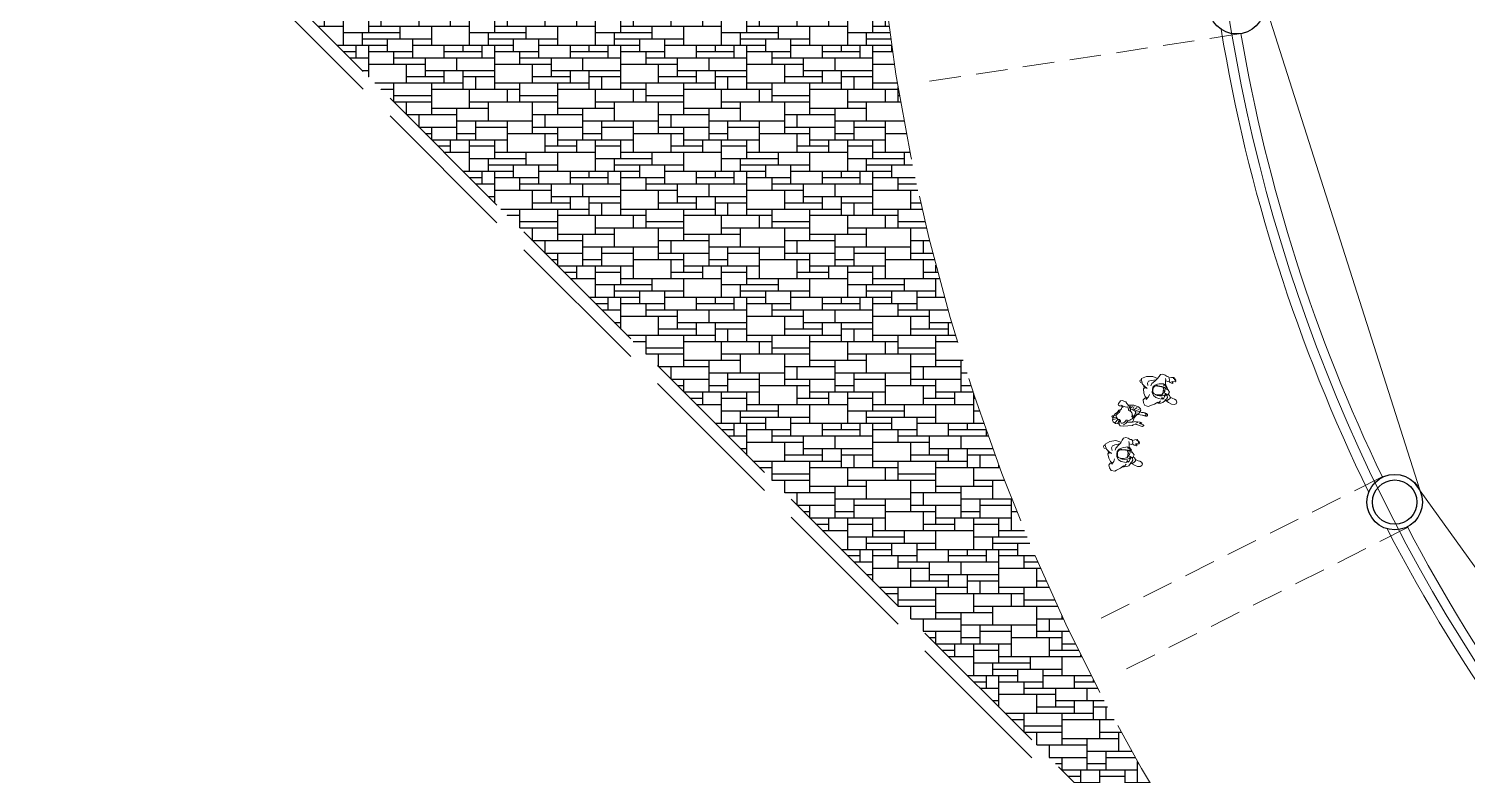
# Model space of a CAD drawing. Header units: millimetres. Extents: x 383 to 523, y 252 to 344.
# Drawn here: x 382.77 to 405.59, y 281.05 to 292.9 of the extents above; entities that cross this region are included whole.
import ezdxf

# ---------------------------------------------------------------- set-up
doc = ezdxf.new("R2010")
doc.units = ezdxf.units.MM
doc.header["$MEASUREMENT"] = 0
doc.linetypes.add('ACAD_ISO02W100', pattern=[15, 12, -3])
doc.linetypes.add('DASHED', pattern=[0.75, 0.5, -0.25])
doc.layers.add('cubierta', color=1, linetype='ACAD_ISO02W100', lineweight=15)
doc.layers.add('muros', color=5, linetype='Continuous', lineweight=30)
doc.layers.add('muebles', color=193, linetype='Continuous')
pattern_1 = [(0, (174.1632, 120.0362), (0, 2), [1.5, -0.5]), (0, (174.1632, 120.1362), (0, 2), [-0.6, 0.6, -0.3, 0.5]), (0, (174.1632, 120.2362), (0, 2), [-0.9, 1.1]), (0, (174.1632, 120.3362), (0, 2), [0.9, -1.1]), (0, (174.1632, 120.4362), (0, 2), [-0.4, 1.6]), (0, (174.1632, 120.5362), (0, 2), [0.7, -0.5, 0.6, -0.2]), (0, (174.8632, 120.6362), (0, 2), [1.6, -0.4]), (0, (174.0632, 120.7362), (0, 2), [1.1, -0.9]), (0, (173.7632, 120.8362), (0, 2), [0.9, -1.1]), (0, (174.1632, 120.9362), (0, 2), [1.6, -0.4]), (0, (174.1632, 121.0362), (0, 2), [-0.8, 0.5, -0.3, 0.4]), (0, (175.1632, 121.1362), (0, 2), [1.2, -0.8]), (0, (174.3632, 121.2362), (0, 2), [0.8, -0.4, 0.3, -0.5]), (0, (174.7632, 121.3362), (0, 2), [0.8, -0.3, 0.5, -0.4]), (0, (175.5632, 121.4362), (0, 2), [1.2, -0.8]), (0, (174.7632, 121.5362), (0, 2), [0.8, -1.2]), (0, (175.1632, 121.6362), (0, 2), [0.9, -1.1]), (0, (175.1632, 121.7362), (0, 2), [-0.6, 1.4]), (0, (174.5632, 121.8362), (0, 2), [0.6, -1.4]), (0, (175.1632, 121.9362), (0, 2), [1.4, -0.6]), (90, (174.1632, 120.8362), (-2, 1e-16), [0.3, -0.8, 0.7, -0.2]), (90, (174.3632, 120.9362), (-2, 1e-16), [0.5, -0.3, 0.2, -1]), (90, (174.4632, 120.5362), (-2, 1e-16), [0.2, -1.8]), (90, (174.5632, 120.3362), (-2, 1e-16), [0.2, -1.2, 0.3, -0.3]), (90, (174.6632, 120.7362), (-2, 1e-16), [0.2, -1.8]), (90, (174.7632, 120.0362), (-2, 1e-16), [0.3, -0.9, 0.5, -0.3]), (90, (174.8632, 120.4362), (-2, 1e-16), [0.3, -1.7]), (90, (174.9632, 120.9362), (-2, 1e-16), [0.3, -0.1, 0.2, -1.4]), (90, (175.0632, 120.1362), (-2, 1e-16), [0.3, -1.7]), (90, (175.1632, 120.6362), (-2, 1e-16), [0.3, -0.1, 0.3, -0.2, 0.5, -0.6]), (90, (175.3632, 120.6362), (-2, 1e-16), [-1.4, 0.2, -0.2, 0.2]), (90, (175.4632, 120.9362), (-2, 1e-16), [0.2, -1.8]), (90, (175.5632, 120.2362), (-2, 1e-16), [0.2, -0.7, 0.5, -0.6]), (90, (175.6632, 120.5362), (-2, 1e-16), [0.1, -1.3, 0.3, -0.3]), (90, (175.7632, 120.6362), (-2, 1e-16), [0.5, -0.5, 0.3, -0.7]), (90, (175.8632, 121.1362), (-2, 1e-16), [0.3, -0.5, 0.2, -1]), (90, (175.9632, 120.4362), (-2, 1e-16), [0.2, -1.8]), (90, (176.0632, 120.6362), (-2, 1e-16), [0.2, -0.6, 0.3, -0.9])]

# ---------------------------------------------------------------- blocks, each defined once
blk = doc.blocks.new('h2')
at = {"layer": 'muebles', "lineweight": 0}
for p, q in [((-0.334, 0.036), (-0.331, 0.054)), ((-0.321, 0.016), (-0.334, 0.036)), ((-0.331, 0.054), (-0.311, 0.067)), ((-0.288, 0.008), (-0.321, 0.016)), ((-0.311, 0.08), (-0.239, 0.126)), ((-0.31, 0.055), (-0.311, 0.08)), ((-0.283, -0.002), (-0.31, 0.055)), ((-0.239, 0.126), (-0.14, 0.141)), ((-0.209, 0.022), (-0.194, 0.054)), ((-0.196, -0.015), (-0.209, 0.022)), ((-0.194, 0.054), (-0.157, 0.073)), ((-0.157, 0.073), (-0.078, 0.095)), ((-0.147, -0.01), (-0.139, 0.024)), ((-0.14, 0.141), (-0.06, 0.118)), ((-0.139, 0.024), (-0.096, 0.07)), ((-0.083, 0.008), (-0.102, -0.01)), ((-0.096, 0.07), (-0.063, 0.111)), ((-0.05, 0.027), (-0.083, 0.008)), ((-0.079, -0.004), (-0.044, 0)), ((-0.063, 0.111), (-0.04, 0.154)), ((-0.059, 0.005), (-0.056, 0.01)), ((-0.055, -0.002), (-0.059, 0.005)), ((-0.056, 0.01), (-0.025, 0)), ((-0.023, 0.039), (-0.05, 0.027)), ((-0.044, 0), (-0.009, 0.002)), ((-0.04, 0.154), (-0.022, 0.187)), ((0.021, 0.045), (-0.023, 0.039)), ((-0.022, 0.187), (0.014, 0.198)), ((-0.014, -0.002), (0.026, 0.004)), ((-0.009, 0.002), (0.019, -0.004)), ((0.014, 0.198), (0.051, 0.187)), ((0.052, 0.05), (0.021, 0.045)), ((0.026, 0.004), (0.07, -0.009)), ((0.051, 0.187), (0.084, 0.17)), ((0.056, 0.014), (0.052, 0.05)), ((0.065, 0.045), (0.056, 0.014)), ((0.072, 0.108), (0.064, 0.137)), ((0.077, 0.029), (0.065, 0.045)), ((0.069, 0.106), (0.069, 0.09)), ((0.069, 0.09), (0.075, 0.059)), ((0.077, 0.1), (0.072, 0.108)), ((0.075, 0.059), (0.084, 0.036)), ((0.102, 0.091), (0.077, 0.1)), ((0.087, 0.003), (0.077, 0.029)), ((0.084, 0.17), (0.107, 0.17)), ((0.084, 0.036), (0.111, -0.001)), ((0.1, -0.015), (0.087, 0.003)), ((0.126, 0.101), (0.102, 0.091)), ((0.107, 0.17), (0.121, 0.152)), ((0.158, 0.165), (0.121, 0.156)), ((0.121, 0.152), (0.13, 0.118)), ((0.13, 0.118), (0.126, 0.101)), ((0.131, 0.098), (0.149, 0.082)), ((0.149, 0.082), (0.181, 0.072)), ((0.194, 0.17), (0.158, 0.165)), ((0.172, 0.101), (0.228, 0.106)), ((0.181, 0.091), (0.172, 0.101)), ((0.197, 0.08), (0.181, 0.091)), ((0.181, 0.072), (0.197, 0.08)), ((0.187, 0.156), (0.199, 0.16)), ((0.215, 0.151), (0.187, 0.156)), ((0.2, 0.167), (0.194, 0.17)), ((0.199, 0.16), (0.2, 0.167)), ((0.205, 0.141), (0.217, 0.142)), ((0.23, 0.137), (0.205, 0.141)), ((0.218, 0.149), (0.215, 0.151)), ((0.215, 0.123), (0.228, 0.126)), ((0.227, 0.121), (0.215, 0.123)), ((0.217, 0.142), (0.218, 0.149)), ((0.235, 0.113), (0.227, 0.121)), ((0.228, 0.126), (0.233, 0.134)), ((0.228, 0.106), (0.235, 0.113)), ((0.233, 0.134), (0.23, 0.137)), ((-0.241, -0.038), (-0.283, -0.002)), ((-0.25, -0.058), (-0.265, -0.019)), ((-0.259, -0.075), (-0.242, -0.056)), ((-0.244, -0.142), (-0.259, -0.075)), ((-0.216, -0.195), (-0.244, -0.142)), ((-0.242, -0.056), (-0.219, -0.053)), ((-0.211, -0.053), (-0.241, -0.038)), ((-0.239, -0.252), (-0.216, -0.219)), ((-0.219, -0.053), (-0.203, -0.065)), ((-0.186, -0.213), (-0.216, -0.195)), ((-0.216, -0.219), (-0.188, -0.218)), ((-0.203, -0.065), (-0.211, -0.053)), ((-0.191, -0.236), (-0.162, -0.191)), ((-0.188, -0.218), (-0.191, -0.236)), ((-0.162, -0.191), (-0.15, -0.15)), ((-0.102, -0.01), (-0.116, -0.029)), ((-0.116, -0.029), (-0.116, -0.066)), ((-0.116, -0.066), (-0.114, -0.116)), ((-0.114, -0.116), (-0.088, -0.16)), ((-0.109, -0.079), (-0.108, -0.048)), ((-0.105, -0.107), (-0.109, -0.079)), ((-0.108, -0.048), (-0.099, -0.026)), ((-0.092, -0.124), (-0.105, -0.107)), ((-0.099, -0.026), (-0.079, -0.004)), ((-0.078, -0.132), (-0.092, -0.124)), ((-0.088, -0.16), (-0.045, -0.186)), ((-0.055, -0.136), (-0.078, -0.132)), ((-0.055, -0.133), (-0.059, -0.137)), ((-0.059, -0.137), (-0.056, -0.141)), ((-0.056, -0.141), (-0.032, -0.138)), ((-0.031, -0.138), (-0.055, -0.136)), ((-0.03, -0.15), (-0.051, -0.142)), ((-0.045, -0.186), (0.006, -0.193)), ((-0.012, -0.138), (-0.031, -0.138)), ((0.011, -0.15), (-0.03, -0.15)), ((0.015, -0.133), (-0.012, -0.138)), ((0.006, -0.193), (0.041, -0.198)), ((0.052, -0.145), (0.011, -0.15)), ((0.034, -0.224), (0.013, -0.259)), ((0.042, -0.127), (0.015, -0.133)), ((0.019, -0.004), (0.042, -0.007)), ((0.041, -0.198), (0.051, -0.168)), ((0.042, -0.007), (0.053, -0.012)), ((0.055, -0.115), (0.042, -0.127)), ((0.057, -0.032), (0.048, -0.017)), ((0.048, -0.115), (0.057, -0.1)), ((0.051, -0.168), (0.069, -0.195)), ((0.082, -0.132), (0.052, -0.145)), ((0.053, -0.012), (0.058, -0.021)), ((0.062, -0.1), (0.055, -0.115)), ((0.062, -0.051), (0.057, -0.032)), ((0.057, -0.1), (0.059, -0.086)), ((0.058, -0.021), (0.063, -0.037)), ((0.058, -0.065), (0.062, -0.051)), ((0.058, -0.076), (0.058, -0.065)), ((0.059, -0.086), (0.058, -0.076)), ((0.064, -0.09), (0.062, -0.1)), ((0.063, -0.037), (0.064, -0.053)), ((0.064, -0.053), (0.073, -0.059)), ((0.072, -0.081), (0.064, -0.085)), ((0.064, -0.085), (0.064, -0.09)), ((0.069, -0.195), (0.08, -0.176)), ((0.07, -0.009), (0.088, -0.017)), ((0.081, -0.075), (0.072, -0.081)), ((0.073, -0.059), (0.082, -0.064)), ((0.074, -0.048), (0.098, -0.042)), ((0.075, -0.091), (0.074, -0.091)), ((0.097, -0.099), (0.075, -0.091)), ((0.103, -0.214), (0.079, -0.249)), ((0.08, -0.176), (0.09, -0.149)), ((0.084, -0.069), (0.081, -0.075)), ((0.082, -0.064), (0.084, -0.069)), ((0.103, -0.109), (0.082, -0.132)), ((0.088, -0.017), (0.09, -0.024)), ((0.09, -0.024), (0.1, -0.015)), ((0.09, -0.149), (0.1, -0.132)), ((0.111, -0.001), (0.095, -0.006)), ((0.113, -0.109), (0.097, -0.099)), ((0.098, -0.042), (0.125, -0.032)), ((0.1, -0.132), (0.108, -0.114)), ((0.107, -0.195), (0.103, -0.214)), ((0.105, -0.208), (0.139, -0.204)), ((0.125, -0.185), (0.107, -0.195)), ((0.108, -0.114), (0.131, -0.132)), ((0.111, -0.009), (0.118, -0.024)), ((0.139, -0.117), (0.113, -0.109)), ((0.118, -0.024), (0.12, -0.029)), ((0.12, -0.211), (0.167, -0.236)), ((0.125, -0.032), (0.159, -0.071)), ((0.141, -0.16), (0.125, -0.185)), ((0.131, -0.132), (0.141, -0.16)), ((0.159, -0.071), (0.139, -0.117)), ((0.139, -0.204), (0.161, -0.188)), ((0.164, -0.122), (0.149, -0.109)), ((0.161, -0.188), (0.181, -0.168)), ((0.179, -0.147), (0.164, -0.122)), ((0.181, -0.168), (0.179, -0.147)), ((0.223, -0.163), (0.182, -0.147)), ((0.251, -0.167), (0.223, -0.163)), ((0.279, -0.183), (0.251, -0.167)), ((0.294, -0.209), (0.279, -0.183)), ((0.287, -0.239), (0.294, -0.209)), ((-0.227, -0.296), (-0.239, -0.252)), ((-0.198, -0.336), (-0.227, -0.296)), ((-0.139, -0.342), (-0.198, -0.336)), ((-0.112, -0.324), (-0.139, -0.342)), ((-0.05, -0.293), (-0.112, -0.324)), ((-0.004, -0.255), (-0.05, -0.293)), ((0.005, -0.268), (-0.02, -0.268)), ((0.013, -0.259), (-0.004, -0.255)), ((0.046, -0.264), (0.005, -0.268)), ((0.079, -0.249), (0.046, -0.264)), ((0.167, -0.236), (0.215, -0.254)), ((0.215, -0.254), (0.259, -0.252)), ((0.259, -0.252), (0.287, -0.239))]:
    blk.add_line(p, q, dxfattribs=at)
blk = doc.blocks.new('m1')
at = {"lineweight": 0}
for p, q in [((-0.229, 0.084), (-0.232, 0.072)), ((-0.232, 0.072), (-0.223, 0.06)), ((-0.216, 0.113), (-0.229, 0.084)), ((-0.223, 0.06), (-0.208, 0.051)), ((-0.209, 0.131), (-0.216, 0.113)), ((-0.181, 0.146), (-0.209, 0.131)), ((-0.208, 0.051), (-0.179, 0.052)), ((-0.165, 0.008), (-0.199, -0.017)), ((-0.183, 0.071), (-0.189, 0.066)), ((-0.162, 0.065), (-0.183, 0.071)), ((-0.158, 0.143), (-0.181, 0.146)), ((-0.179, 0.052), (-0.153, 0.051)), ((-0.166, 0.011), (-0.173, -0.006)), ((-0.151, 0.046), (-0.166, 0.03)), ((-0.166, 0.03), (-0.166, 0.011)), ((-0.15, 0.057), (-0.162, 0.065)), ((-0.124, 0.14), (-0.158, 0.143)), ((-0.153, 0.051), (-0.15, 0.057)), ((-0.127, 0.06), (-0.151, 0.046)), ((-0.115, 0.057), (-0.127, 0.06)), ((-0.1, 0.116), (-0.124, 0.14)), ((-0.1, 0.057), (-0.115, 0.057)), ((-0.062, 0.088), (-0.1, 0.116)), ((-0.082, 0.066), (-0.1, 0.057)), ((-0.074, 0.061), (-0.082, 0.066)), ((-0.054, 0.036), (-0.074, 0.061)), ((-0.07, 0.096), (-0.025, 0.11)), ((-0.028, 0.045), (-0.062, 0.088)), ((-0.051, 0.019), (-0.054, 0.036)), ((-0.035, 0.011), (-0.051, 0.019)), ((-0.043, 0.069), (-0.037, 0.088)), ((-0.008, 0.007), (-0.035, 0.011)), ((-0.03, 0.053), (-0.006, 0.094)), ((0.019, 0.036), (-0.03, 0.047)), ((-0.01, 0.007), (-0.028, 0.045)), ((-0.025, 0.11), (0.013, 0.116)), ((0.008, -0.007), (-0.008, 0.007)), ((0.008, 0.043), (0.021, 0.1)), ((0.013, 0.116), (0.092, 0.108)), ((0.045, 0.035), (0.019, 0.036)), ((0.027, 0.04), (0.071, 0.094)), ((0.062, 0.025), (0.045, 0.035)), ((0.057, 0.035), (0.11, 0.069)), ((0.069, -0.002), (0.062, 0.025)), ((0.068, 0.018), (0.123, 0.042)), ((0.071, -0.014), (0.109, 0.002)), ((0.092, 0.108), (0.128, 0.089)), ((0.119, 0.007), (0.099, -0.016)), ((0.13, 0.039), (0.119, 0.007)), ((0.128, 0.089), (0.14, 0.065)), ((0.14, 0.065), (0.13, 0.039)), ((0.134, 0.037), (0.158, 0.035)), ((0.158, 0.035), (0.187, 0.039)), ((0.187, 0.039), (0.214, 0.041)), ((0.2, 0.037), (0.221, 0.033)), ((0.214, 0.041), (0.239, 0.037)), ((0.221, 0.033), (0.236, 0.02)), ((0.235, 0.01), (0.226, -0.001)), ((0.236, 0.02), (0.235, 0.01)), ((0.239, 0.037), (0.258, 0.024)), ((0.264, 0.01), (0.256, 0)), ((0.258, 0.024), (0.264, 0.01)), ((-0.279, -0.13), (-0.282, -0.139)), ((-0.282, -0.139), (-0.277, -0.145)), ((-0.257, -0.118), (-0.279, -0.13)), ((-0.277, -0.145), (-0.263, -0.151)), ((-0.241, -0.087), (-0.262, -0.139)), ((-0.262, -0.139), (-0.258, -0.193)), ((-0.258, -0.193), (-0.241, -0.217)), ((-0.217, -0.133), (-0.25, -0.157)), ((-0.194, -0.153), (-0.249, -0.184)), ((-0.224, -0.11), (-0.245, -0.112)), ((-0.216, -0.051), (-0.241, -0.087)), ((-0.241, -0.217), (-0.199, -0.236)), ((-0.217, -0.09), (-0.229, -0.082)), ((-0.215, -0.09), (-0.221, -0.112)), ((-0.221, -0.112), (-0.208, -0.141)), ((-0.198, -0.063), (-0.217, -0.06)), ((-0.199, -0.017), (-0.216, -0.051)), ((-0.198, -0.065), (-0.215, -0.09)), ((-0.208, -0.141), (-0.177, -0.162)), ((-0.182, -0.163), (-0.208, -0.219)), ((-0.185, -0.041), (-0.2, -0.036)), ((-0.186, -0.053), (-0.198, -0.065)), ((-0.186, -0.016), (-0.188, -0.013)), ((-0.18, -0.034), (-0.186, -0.053)), ((-0.173, -0.006), (-0.182, -0.017)), ((-0.182, -0.017), (-0.18, -0.034)), ((-0.177, -0.162), (-0.156, -0.16)), ((-0.159, -0.164), (-0.166, -0.223)), ((-0.156, -0.16), (-0.136, -0.176)), ((-0.152, -0.23), (-0.142, -0.223)), ((-0.144, -0.177), (-0.148, -0.196)), ((-0.148, -0.196), (-0.147, -0.215)), ((-0.147, -0.215), (-0.139, -0.234)), ((-0.136, -0.176), (-0.132, -0.192)), ((-0.132, -0.192), (-0.116, -0.206)), ((-0.116, -0.206), (-0.094, -0.204)), ((-0.094, -0.204), (-0.078, -0.192)), ((-0.078, -0.192), (-0.066, -0.178)), ((-0.06, -0.212), (-0.075, -0.223)), ((-0.07, -0.248), (-0.002, -0.225)), ((-0.066, -0.178), (-0.054, -0.158)), ((-0.043, -0.193), (-0.06, -0.212)), ((-0.054, -0.158), (-0.048, -0.145)), ((-0.048, -0.145), (-0.029, -0.139)), ((-0.035, -0.177), (-0.043, -0.193)), ((-0.035, -0.176), (-0.031, -0.165)), ((-0.004, -0.165), (-0.035, -0.177)), ((-0.031, -0.165), (-0.022, -0.156)), ((-0.029, -0.139), (-0.006, -0.137)), ((-0.022, -0.156), (-0.017, -0.152)), ((-0.006, -0.137), (0.007, -0.129)), ((0.054, -0.152), (-0.004, -0.165)), ((-0.002, -0.225), (0.068, -0.203)), ((0.007, -0.129), (0.019, -0.117)), ((0.017, -0.016), (0.008, -0.007)), ((0.023, -0.031), (0.017, -0.016)), ((0.019, -0.117), (0.027, -0.105)), ((0.021, -0.061), (0.024, -0.046)), ((0.023, -0.069), (0.021, -0.061)), ((0.024, -0.046), (0.023, -0.031)), ((0.039, -0.072), (0.023, -0.069)), ((0.024, -0.037), (0.028, -0.044)), ((0.027, -0.105), (0.037, -0.1)), ((0.028, -0.044), (0.043, -0.053)), ((0.03, -0.062), (0.028, -0.068)), ((0.043, -0.056), (0.03, -0.062)), ((0.037, -0.1), (0.045, -0.082)), ((0.042, -0.072), (0.039, -0.072)), ((0.045, -0.069), (0.042, -0.072)), ((0.043, -0.053), (0.043, -0.056)), ((0.045, -0.082), (0.045, -0.069)), ((0.048, -0.149), (0.059, -0.136)), ((0.053, -0.057), (0.063, -0.023)), ((0.062, -0.087), (0.053, -0.057)), ((0.109, -0.127), (0.054, -0.152)), ((0.059, -0.136), (0.063, -0.116)), ((0.062, -0.043), (0.086, -0.029)), ((0.063, -0.116), (0.062, -0.087)), ((0.063, -0.023), (0.069, -0.002)), ((0.082, -0.042), (0.064, -0.083)), ((0.068, -0.203), (0.078, -0.189)), ((0.078, -0.189), (0.111, -0.17)), ((0.099, -0.016), (0.082, -0.042)), ((0.146, -0.005), (0.105, -0.01)), ((0.115, -0.135), (0.109, -0.127)), ((0.111, -0.17), (0.113, -0.164)), ((0.113, -0.164), (0.133, -0.166)), ((0.129, -0.135), (0.115, -0.135)), ((0.139, -0.124), (0.129, -0.135)), ((0.133, -0.166), (0.171, -0.178)), ((0.173, -0.123), (0.139, -0.124)), ((0.177, -0.004), (0.146, -0.005)), ((0.169, -0.141), (0.171, -0.136)), ((0.235, -0.146), (0.169, -0.141)), ((0.171, -0.136), (0.189, -0.131)), ((0.171, -0.178), (0.223, -0.181)), ((0.201, -0.123), (0.173, -0.123)), ((0.2, -0.006), (0.177, -0.004)), ((0.209, -0.004), (0.185, -0.002)), ((0.189, -0.131), (0.205, -0.129)), ((0.233, -0.008), (0.2, -0.006)), ((0.205, -0.129), (0.201, -0.123)), ((0.226, -0.001), (0.209, -0.004)), ((0.223, -0.181), (0.227, -0.174)), ((0.227, -0.174), (0.235, -0.172)), ((0.256, 0), (0.233, -0.008)), ((0.235, -0.172), (0.234, -0.165)), ((0.234, -0.165), (0.243, -0.165)), ((0.238, -0.154), (0.235, -0.146)), ((0.244, -0.157), (0.238, -0.154)), ((0.243, -0.165), (0.244, -0.157)), ((-0.199, -0.236), (-0.152, -0.23)), ((-0.139, -0.234), (-0.117, -0.253)), ((-0.117, -0.253), (-0.07, -0.248))]:
    blk.add_line(p, q, dxfattribs=at)

msp = doc.modelspace()

# ---------------------------------------------------------------- hatches: boundary and pattern name
at = {"layer": 'muebles'}
h = msp.add_hatch(dxfattribs=at)
h.set_pattern_fill('CUTSTONE', color=256, scale=2, style=0, pattern_type=2)
h.set_pattern_definition(pattern_1)
h.paths.add_polyline_path([(396.149, 296.184), (386.236, 296.184), (385.176, 295.123), (390.694, 289.605), (397.039, 289.645, -0.051287)])
h = msp.add_hatch(dxfattribs=at)
h.set_pattern_fill('CUTSTONE', color=256, scale=2, style=0, pattern_type=2)
h.set_pattern_definition(pattern_1)
h.paths.add_polyline_path([(397.039, 289.645), (390.694, 289.605), (403.183, 277.115, -0.109471)])

# ---------------------------------------------------------------- linework, layer by layer
at = {"layer": 'cubierta', "linetype": 'ACAD_ISO02W100', "lineweight": 18, "ltscale": 0.2}
for p, q in [((428.382, 251.913), (382.913, 297.386)), ((428.382, 251.631), (382.772, 297.245))]:
    msp.add_line(p, q, dxfattribs=at)
msp.add_arc((428.383, 297.242), 32.252, 181.8805, 44.9344, dxfattribs=at)
at = {"layer": 'muros', "lineweight": 18}
for p, q in [((404.839, 285.58), (402.353, 293.39)), ((409.571, 278.99), (404.753, 285.699))]:
    msp.add_line(p, q, dxfattribs=at)
at = {"layer": 'muros', "linetype": 'DASHED', "lineweight": 13}
for p, q in [((402.005, 292.82), (396.857, 292.033)), ((404.252, 285.791), (399.569, 283.437)), ((404.656, 284.987), (399.973, 282.633))]:
    msp.add_line(p, q, dxfattribs=at)
at = {"layer": 'muros'}
for centre, radius in [((401.934, 293.256), 0.44), ((404.443, 285.387), 0.44), ((404.443, 285.387), 0.352)]:
    msp.add_circle(centre, radius, dxfattribs=at)
at = {"layer": 'muros', "lineweight": 18}
for radius, start, end in [(26.544, 180, 0.0035), (26.7, 189.3812, 205.992), (26.4, 189.6415, 205.7317), (26.7, 207.3812, 223.992), (26.4, 207.6415, 223.7317)]:
    msp.add_arc((428.031, 297.243), radius, start, end, dxfattribs=at)

# ---------------------------------------------------------------- block references
at = {"layer": 'muebles', "linetype": 'Continuous'}
for name, p, rotation in [('h2', (400.723, 287.223), 351.8590457544574), ('m1', (400.264, 286.814), 346.0672475525171), ('h2', (400.155, 286.216), 357.7794164595528)]:
    msp.add_blockref(name, p, dxfattribs=dict(at, rotation=rotation))

doc.saveas('drawing.dxf')
